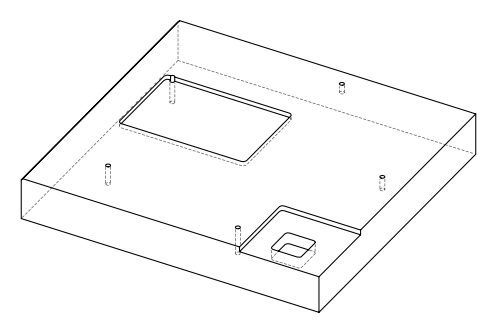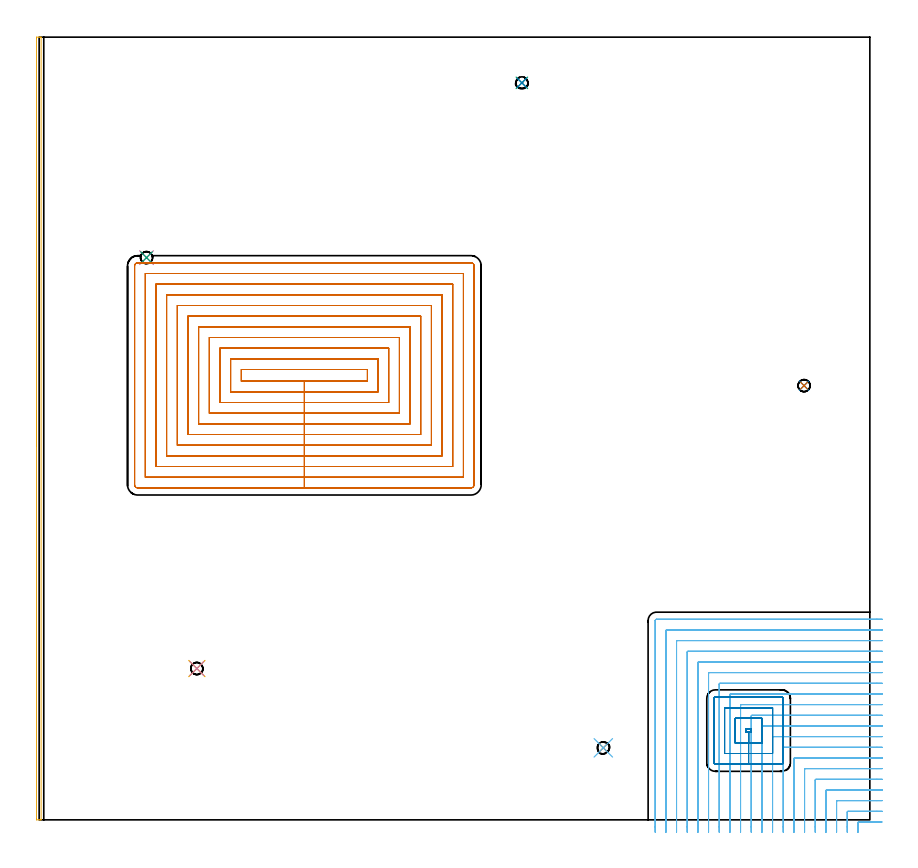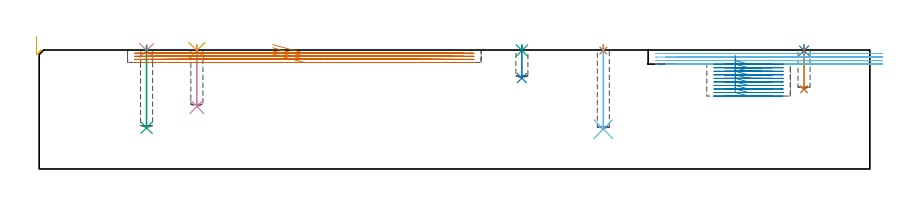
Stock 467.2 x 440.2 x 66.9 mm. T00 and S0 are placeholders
(PLAN: 14 operations, 3 tool changes, 71.2 min)
(1 SPOT_DRILL | STEP1POCKET | NXT0321_9005460120000 | 0.03 min | 0 mm3)
(2 SPOT_DRILL_1 | STEP1POCKET_1 | NXT0321_9005460120000 | 0.03 min | 0 mm3)
(3 SPOT_DRILL_2 | STEP1POCKET_2 | NXT0321_9005460120000 | 0.03 min | 0 mm3)
(4 SPOT_DRILL_3 | STEP1POCKET_3 | NXT0321_9005460120000 | 0.03 min | 0 mm3)
(5 SPOT_DRILL_4 | STEP1POCKET_4 | NXT0321_9005460120000 | 0.03 min | 0 mm3)
(6 DRILL_BLIND_HOLE_INTO_CENTER | STEP1POCKET | NXT0301_039 | 0.19 min | 1566 mm3)
(7 DRILL_BLIND_HOLE_INTO_CENTER_1 | STEP1POCKET_1 | NXT0301_039 | 0.1 min | 760 mm3)
(8 DRILL_BLIND_HOLE_INTO_CENTER_2 | STEP1POCKET_2 | NXT0301_039 | 0.07 min | 537 mm3)
(9 DRILL_BLIND_HOLE_INTO_CENTER_3 | STEP1POCKET_3 | NXT0301_039 | 0.18 min | 1535 mm3)
(10 DRILL_BLIND_HOLE_INTO_CENTER_4 | STEP1POCKET_4 | NXT0301_039 | 0.14 min | 1109 mm3)
(11 AREA_MILL | FG_CHAMFER_SURFACE | UGT0205_001 | 3.68 min | 1488 mm3)
(12 MILL_CORNER_NOTCH_RECTANGULAR | CORNER_NOTCH_RECTANGULAR | UGT0201_007 | Follow Part, ap 2, ae 75% | 23.28 min | 115029 mm3)
(13 MILL_RECTANGULAR_POCKET | POCKET_RECTANGULAR_STRAIGHT | UGT0201_007 | Follow Part, ap 2, ae 75% | 35.54 min | 187040 mm3)
(14 MILL_RECTANGULAR_POCKET_1 | POCKET_RECTANGULAR_STRAIGHT_1 | UGT0201_007 | Follow Part, ap 2, ae 75% | 7.92 min | 38403 mm3)
(TOOL NXT0321_9005460120000 | NC Spot Drill, 142deg, 12mm, Carbide, Uncoated | D12 PA142 FL30 Z2)
(TOOL NXT0301_039 | Carbide Drill 6.8mm [860.1-0680-034A1-MM 2214] | D6.8 PA140 FL53 Z2)
(TOOL UGT0205_001 | Chamfer Mill 20 x 3 x 45 deg. | D20 FL50 Z2)
(TOOL UGT0201_007 | End Mill 8 mm | D8 FL19 Z4)
(OP 1 SPOT_DRILL)
G17 G21 G94 G90
T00 M6
G54
G17 G0 G90 X317.3 Y40.5 S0 M3
G43 Z76.9 H0
G94 G81 G98 Z66.607 F250. R69.9
G80
M5
M2
(OP 2 SPOT_DRILL_1)
G17 G21 G94 G90
T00 M6
G54
G17 G0 G90 X430.2 Y244.2 S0 M3
G43 Z76.9 H0
G94 G81 G98 Z66.607 F250. R69.9
G80
M5
M2
(OP 3 SPOT_DRILL_2)
G17 G21 G94 G90
T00 M6
G54
G17 G0 G90 X271.5 Y414.5 S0 M3
G43 Z76.9 H0
G94 G81 G98 Z66.607 F250. R69.9
G80
M5
M2
(OP 4 SPOT_DRILL_3)
G17 G21 G94 G90
T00 M6
G54
G17 G0 G90 X60.4 Y316.2 S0 M3
G43 Z76.9 H0
G94 G81 G98 Z66.607 F250. R69.9
G80
M5
M2
(OP 5 SPOT_DRILL_4)
G17 G21 G94 G90
T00 M6
G54
G17 G0 G90 X88.7 Y85.1 S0 M3
G43 Z76.9 H0
G94 G81 G98 Z66.607 F250. R69.9
G80
M5
M2
(OP 6 DRILL_BLIND_HOLE_INTO_CENTER)
G17 G21 G94 G90
T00 M6
G54
G17 G0 G90 X317.3 Y40.5 S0 M3
G43 Z76.9 H1
G94 G81 G98 Z22.4 F250. R68.9
G80
M5
M2
(OP 7 DRILL_BLIND_HOLE_INTO_CENTER_1)
G17 G21 G94 G90
T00 M6
G54
G17 G0 G90 X430.2 Y244.2 S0 M3
G43 Z76.9 H1
G94 G81 G98 Z44.8 F250. R68.9
G80
M5
M2
(OP 8 DRILL_BLIND_HOLE_INTO_CENTER_2)
G17 G21 G94 G90
T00 M6
G54
G17 G0 G90 X271.5 Y414.5 S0 M3
G43 Z76.9 H1
G94 G81 G98 Z51.1 F250. R68.9
G80
M5
M2
(OP 9 DRILL_BLIND_HOLE_INTO_CENTER_3)
G17 G21 G94 G90
T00 M6
G54
G17 G0 G90 X60.4 Y316.2 S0 M3
G43 Z76.9 H1
G94 G81 G98 Z23.2 F250. R68.9
G80
M5
M2
(OP 10 DRILL_BLIND_HOLE_INTO_CENTER_4)
G17 G21 G94 G90
T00 M6
G54
G17 G0 G90 X88.7 Y85.1 S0 M3
G43 Z76.9 H1
G94 G81 G98 Z35.1 F250. R68.9
G80
M5
M2
(OP 11 AREA_MILL)
G17 G21 G94 G90
T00 M6
G54
G17 G0 G90 X-1.5 Y210.1 S1061 M3
G43 Z76.9 H0
Z74.3
G94 G1 Y210.138 Z73.428 F250.
Y210.252 Z72.564
Y210.441 Z71.712
Y210.703 Z70.88
Y211.037 Z70.074
Y211.44 Z69.3
Y211.908 Z68.564
Y212.44 Z67.872
Y213.029 Z67.229
Y213.672 Z66.64
Y214.364 Z66.108
Y215.1 Z65.64
Y215.874 Z65.237
Y216.68 Z64.903
Y217.512 Z64.641
Y218.363 Z64.452
Y219.228 Z64.338
Y220.1 Z64.3
Y439.573
X-1.499 Y439.807 Z64.301
X-1.491 Y440.197 Z64.305
X-1.433 Y440.2 Z64.364
X-0.2 Z65.595
X0.508 Z66.307
X0.761 Z66.561
X1.104 Y440.19 Z66.895
X1.1 Y440.033 Z66.9
Y440.025
Y0.18
X1.097 Y0.01 Z66.889
X0.761 Y0. Z66.561
X0.508 Z66.307
X-0.2 Z65.595
X-1.433 Z64.364
X-1.491 Y0.003 Z64.305
X-1.5 Y0.394 Z64.3
Y220.1
Y220.972 Z64.338
Y221.836 Z64.452
Y222.688 Z64.641
Y223.52 Z64.903
Y224.326 Z65.237
Y225.1 Z65.64
Y225.836 Z66.108
Y226.528 Z66.64
Y227.171 Z67.229
Y227.76 Z67.872
Y228.291 Z68.564
Y228.76 Z69.3
Y229.163 Z70.074
Y229.497 Z70.88
Y229.759 Z71.712
Y229.948 Z72.564
Y230.062 Z73.428
Y230.1 Z74.3
G0 Z76.9
M5
M2
(OP 12 MILL_CORNER_NOTCH_RECTANGULAR)
G17 G21 G94 G90
T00 M6
G54
G17 G0 G90 X474.016 Y-1.2 S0 M3
G43 Z76.9 H0
Z64.925
G94 G1 X471.016 F250.
X460.893 F500.
G3 X460.5 Y-1.593 R0.4
G1 Y-4.
Y-7. F250.
G0 Z76.9
X474.2 Y4.8
Z64.925
G1 X471.2
X454.893 F500.
G3 X454.5 Y4.407 R0.4
G1 Y-4.
Y-7. F250.
G0 Z76.9
X474.2 Y10.8
Z64.925
G1 X471.2
X448.893 F500.
G3 X448.5 Y10.407 R0.4
G1 Y-4.
Y-7. F250.
G0 Z76.9
X474.2 Y16.8
Z64.925
G1 X471.2
X442.894 F500.
G3 X442.5 Y16.406 R0.4
G1 Y-4.
Y-7. F250.
G0 Z76.9
X474.2 Y22.8
Z64.925
G1 X471.2
X436.894 F500.
G3 X436.5 Y22.406 R0.4
G1 Y-4.
Y-7. F250.
G0 Z76.9
X474.2 Y28.8
Z64.925
G1 X471.2
X430.894 F500.
G3 X430.5 Y28.406 R0.4
G1 Y-4.
Y-7. F250.
G0 Z76.9
X474.2 Y34.8
Z64.925
G1 X471.2
X424.894 F500.
G3 X424.5 Y34.406 R0.4
G1 Y-4.
Y-7. F250.
G0 Z76.9
X474.2 Y40.8
Z64.925
G1 X471.2
X418.895 F500.
G3 X418.5 Y40.405 R0.4
G1 Y-4.
Y-7. F250.
G0 Z76.9
X474.2 Y46.8
Z64.925
G1 X471.2
X412.895 F500.
G3 X412.5 Y46.405 R0.4
G1 Y-4.
Y-7. F250.
G0 Z76.9
X474.2 Y52.8
Z64.925
G1 X471.2
X406.895 F500.
G3 X406.5 Y52.405 R0.4
G1 Y-4.
Y-7. F250.
G0 Z76.9
X474.2 Y58.8
Z64.925
G1 X471.2
X400.895 F500.
G3 X400.5 Y58.405 R0.4
G1 Y-4.
Y-7. F250.
G0 Z76.9
X474.2 Y64.8
Z64.925
G1 X471.2
X394.895 F500.
G3 X394.5 Y64.405 R0.4
G1 Y-4.
Y-7. F250.
G0 Z76.9
X474.2 Y70.8
Z64.925
G1 X471.2
X388.896 F500.
G3 X388.5 Y70.404 R0.4
G1 Y-4.
Y-7. F250.
G0 Z76.9
X474.2 Y76.8
Z64.925
G1 X471.2
X382.896 F500.
G3 X382.5 Y76.404 R0.4
G1 Y-4.
Y-7. F250.
G0 Z76.9
X474.2 Y82.8
Z64.925
G1 X471.2
X376.896 F500.
G3 X376.5 Y82.404 R0.4
G1 Y-4.
Y-7. F250.
G0 Z76.9
X474.2 Y88.8
Z64.925
G1 X471.2
X370.896 F500.
G3 X370.5 Y88.404 R0.4
G1 Y-4.
Y-7. F250.
G0 Z76.9
X474.2 Y94.8
Z64.925
G1 X471.2
X364.896 F500.
G3 X364.5 Y94.404 R0.4
G1 Y-4.
Y-7. F250.
G0 Z76.9
X474.2 Y100.8
Z64.925
G1 X471.2
X358.897 F500.
G3 X358.5 Y100.403 R0.4
G1 Y-4.
Y-7. F250.
G0 Z76.9
X474.2 Y106.8
Z64.925
G1 X471.2
X352.897 F500.
G3 X352.5 Y106.403 R0.4
G1 Y-4.
Y-7. F250.
G0 Z76.9
X474.2 Y112.8
Z64.925
G1 X471.2
X347.2 F500.
G3 X346.5 Y112.1 R0.7
G1 Y-4.
Y-7. F250.
G0 Z76.9
X474.016 Y-1.2
Z62.95
G1 X471.016
X460.893 F500.
G3 X460.5 Y-1.593 R0.4
G1 Y-4.
Y-7. F250.
G0 Z76.9
X474.2 Y4.8
Z62.95
G1 X471.2
X454.893 F500.
G3 X454.5 Y4.407 R0.4
G1 Y-4.
Y-7. F250.
G0 Z76.9
X474.2 Y10.8
Z62.95
G1 X471.2
X448.893 F500.
G3 X448.5 Y10.407 R0.4
G1 Y-4.
Y-7. F250.
G0 Z76.9
X474.2 Y16.8
Z62.95
G1 X471.2
X442.894 F500.
G3 X442.5 Y16.406 R0.4
G1 Y-4.
Y-7. F250.
G0 Z76.9
X474.2 Y22.8
Z62.95
G1 X471.2
X436.894 F500.
G3 X436.5 Y22.406 R0.4
G1 Y-4.
Y-7. F250.
G0 Z76.9
X474.2 Y28.8
Z62.95
G1 X471.2
X430.894 F500.
G3 X430.5 Y28.406 R0.4
G1 Y-4.
Y-7. F250.
G0 Z76.9
X474.2 Y34.8
Z62.95
G1 X471.2
X424.894 F500.
G3 X424.5 Y34.406 R0.4
G1 Y-4.
Y-7. F250.
G0 Z76.9
X474.2 Y40.8
Z62.95
G1 X471.2
X418.895 F500.
G3 X418.5 Y40.405 R0.4
G1 Y-4.
Y-7. F250.
G0 Z76.9
X474.2 Y46.8
Z62.95
G1 X471.2
X412.895 F500.
G3 X412.5 Y46.405 R0.4
G1 Y-4.
Y-7. F250.
G0 Z76.9
X474.2 Y52.8
Z62.95
G1 X471.2
X406.895 F500.
G3 X406.5 Y52.405 R0.4
G1 Y-4.
Y-7. F250.
G0 Z76.9
X474.2 Y58.8
Z62.95
G1 X471.2
X400.895 F500.
G3 X400.5 Y58.405 R0.4
G1 Y-4.
Y-7. F250.
G0 Z76.9
X474.2 Y64.8
Z62.95
G1 X471.2
X394.895 F500.
G3 X394.5 Y64.405 R0.4
G1 Y-4.
Y-7. F250.
G0 Z76.9
X474.2 Y70.8
Z62.95
G1 X471.2
X388.896 F500.
G3 X388.5 Y70.404 R0.4
G1 Y-4.
Y-7. F250.
G0 Z76.9
X474.2 Y76.8
Z62.95
G1 X471.2
X382.896 F500.
G3 X382.5 Y76.404 R0.4
G1 Y-4.
Y-7. F250.
G0 Z76.9
X474.2 Y82.8
Z62.95
G1 X471.2
X376.896 F500.
G3 X376.5 Y82.404 R0.4
G1 Y-4.
Y-7. F250.
G0 Z76.9
X474.2 Y88.8
Z62.95
G1 X471.2
X370.896 F500.
G3 X370.5 Y88.404 R0.4
G1 Y-4.
Y-7. F250.
G0 Z76.9
X474.2 Y94.8
Z62.95
G1 X471.2
X364.896 F500.
G3 X364.5 Y94.404 R0.4
G1 Y-4.
Y-7. F250.
G0 Z76.9
X474.2 Y100.8
Z62.95
G1 X471.2
X358.897 F500.
G3 X358.5 Y100.403 R0.4
G1 Y-4.
Y-7. F250.
G0 Z76.9
X474.2 Y106.8
Z62.95
G1 X471.2
X352.897 F500.
G3 X352.5 Y106.403 R0.4
G1 Y-4.
Y-7. F250.
G0 Z76.9
X474.2 Y112.8
Z62.95
G1 X471.2
X347.2 F500.
G3 X346.5 Y112.1 R0.7
G1 Y-4.
Y-7. F250.
G0 Z76.9
X474.016 Y-1.2
Z60.975
G1 X471.016
X460.893 F500.
G3 X460.5 Y-1.593 R0.4
G1 Y-4.
Y-7. F250.
G0 Z76.9
X474.2 Y4.8
Z60.975
G1 X471.2
X454.893 F500.
G3 X454.5 Y4.407 R0.4
G1 Y-4.
Y-7. F250.
G0 Z76.9
X474.2 Y10.8
Z60.975
G1 X471.2
X448.893 F500.
G3 X448.5 Y10.407 R0.4
G1 Y-4.
Y-7. F250.
G0 Z76.9
X474.2 Y16.8
Z60.975
G1 X471.2
X442.894 F500.
G3 X442.5 Y16.406 R0.4
G1 Y-4.
Y-7. F250.
G0 Z76.9
X474.2 Y22.8
Z60.975
G1 X471.2
X436.894 F500.
G3 X436.5 Y22.406 R0.4
G1 Y-4.
Y-7. F250.
G0 Z76.9
X474.2 Y28.8
Z60.975
G1 X471.2
X430.894 F500.
G3 X430.5 Y28.406 R0.4
G1 Y-4.
Y-7. F250.
G0 Z76.9
X474.2 Y34.8
Z60.975
G1 X471.2
X424.894 F500.
G3 X424.5 Y34.406 R0.4
G1 Y-4.
Y-7. F250.
G0 Z76.9
X474.2 Y40.8
Z60.975
G1 X471.2
X418.895 F500.
G3 X418.5 Y40.405 R0.4
G1 Y-4.
Y-7. F250.
G0 Z76.9
X474.2 Y46.8
Z60.975
G1 X471.2
X412.895 F500.
G3 X412.5 Y46.405 R0.4
G1 Y-4.
Y-7. F250.
G0 Z76.9
X474.2 Y52.8
Z60.975
G1 X471.2
X406.895 F500.
G3 X406.5 Y52.405 R0.4
G1 Y-4.
Y-7. F250.
G0 Z76.9
X474.2 Y58.8
Z60.975
G1 X471.2
X400.895 F500.
G3 X400.5 Y58.405 R0.4
G1 Y-4.
Y-7. F250.
G0 Z76.9
X474.2 Y64.8
Z60.975
G1 X471.2
X394.895 F500.
G3 X394.5 Y64.405 R0.4
G1 Y-4.
Y-7. F250.
G0 Z76.9
X474.2 Y70.8
Z60.975
G1 X471.2
X388.896 F500.
G3 X388.5 Y70.404 R0.4
G1 Y-4.
Y-7. F250.
G0 Z76.9
X474.2 Y76.8
Z60.975
G1 X471.2
X382.896 F500.
G3 X382.5 Y76.404 R0.4
G1 Y-4.
Y-7. F250.
G0 Z76.9
X474.2 Y82.8
Z60.975
G1 X471.2
X376.896 F500.
G3 X376.5 Y82.404 R0.4
G1 Y-4.
Y-7. F250.
G0 Z76.9
X474.2 Y88.8
Z60.975
G1 X471.2
X370.896 F500.
G3 X370.5 Y88.404 R0.4
G1 Y-4.
Y-7. F250.
G0 Z76.9
X474.2 Y94.8
Z60.975
G1 X471.2
X364.896 F500.
G3 X364.5 Y94.404 R0.4
G1 Y-4.
Y-7. F250.
G0 Z76.9
X474.2 Y100.8
Z60.975
G1 X471.2
X358.897 F500.
G3 X358.5 Y100.403 R0.4
G1 Y-4.
Y-7. F250.
G0 Z76.9
X474.2 Y106.8
Z60.975
G1 X471.2
X352.897 F500.
G3 X352.5 Y106.403 R0.4
G1 Y-4.
Y-7. F250.
G0 Z76.9
X474.2 Y112.8
Z60.975
G1 X471.2
X347.2 F500.
G3 X346.5 Y112.1 R0.7
G1 Y-4.
Y-7. F250.
G0 Z76.9
X474.016 Y-1.2
Z59.
G1 X471.016
X460.893 F500.
G3 X460.5 Y-1.593 R0.4
G1 Y-4.
Y-7. F250.
G0 Z76.9
X474.2 Y4.8
Z59.
G1 X471.2
X454.893 F500.
G3 X454.5 Y4.407 R0.4
G1 Y-4.
Y-7. F250.
G0 Z76.9
X474.2 Y10.8
Z59.
G1 X471.2
X448.893 F500.
G3 X448.5 Y10.407 R0.4
G1 Y-4.
Y-7. F250.
G0 Z76.9
X474.2 Y16.8
Z59.
G1 X471.2
X442.894 F500.
G3 X442.5 Y16.406 R0.4
G1 Y-4.
Y-7. F250.
G0 Z76.9
X474.2 Y22.8
Z59.
G1 X471.2
X436.894 F500.
G3 X436.5 Y22.406 R0.4
G1 Y-4.
Y-7. F250.
G0 Z76.9
X474.2 Y28.8
Z59.
G1 X471.2
X430.894 F500.
G3 X430.5 Y28.406 R0.4
G1 Y-4.
Y-7. F250.
G0 Z76.9
X474.2 Y34.8
Z59.
G1 X471.2
X424.894 F500.
G3 X424.5 Y34.406 R0.4
G1 Y-4.
Y-7. F250.
G0 Z76.9
X474.2 Y40.8
Z59.
G1 X471.2
X418.895 F500.
G3 X418.5 Y40.405 R0.4
G1 Y-4.
Y-7. F250.
G0 Z76.9
X474.2 Y46.8
Z59.
G1 X471.2
X412.895 F500.
G3 X412.5 Y46.405 R0.4
G1 Y-4.
Y-7. F250.
G0 Z76.9
X474.2 Y52.8
Z59.
G1 X471.2
X406.895 F500.
G3 X406.5 Y52.405 R0.4
G1 Y-4.
Y-7. F250.
G0 Z76.9
X474.2 Y58.8
Z59.
G1 X471.2
X400.895 F500.
G3 X400.5 Y58.405 R0.4
G1 Y-4.
Y-7. F250.
G0 Z76.9
X474.2 Y64.8
Z59.
G1 X471.2
X394.895 F500.
G3 X394.5 Y64.405 R0.4
G1 Y-4.
Y-7. F250.
G0 Z76.9
X474.2 Y70.8
Z59.
G1 X471.2
X388.896 F500.
G3 X388.5 Y70.404 R0.4
G1 Y-4.
Y-7. F250.
G0 Z76.9
X474.2 Y76.8
Z59.
G1 X471.2
X382.896 F500.
G3 X382.5 Y76.404 R0.4
G1 Y-4.
Y-7. F250.
G0 Z76.9
X474.2 Y82.8
Z59.
G1 X471.2
X376.896 F500.
G3 X376.5 Y82.404 R0.4
G1 Y-4.
Y-7. F250.
G0 Z76.9
X474.2 Y88.8
Z59.
G1 X471.2
X370.896 F500.
G3 X370.5 Y88.404 R0.4
G1 Y-4.
Y-7. F250.
G0 Z76.9
X474.2 Y94.8
Z59.
G1 X471.2
X364.896 F500.
G3 X364.5 Y94.404 R0.4
G1 Y-4.
Y-7. F250.
G0 Z76.9
X474.2 Y100.8
Z59.
G1 X471.2
X358.897 F500.
G3 X358.5 Y100.403 R0.4
G1 Y-4.
Y-7. F250.
G0 Z76.9
X474.2 Y106.8
Z59.
G1 X471.2
X352.897 F500.
G3 X352.5 Y106.403 R0.4
G1 Y-4.
Y-7. F250.
G0 Z76.9
X474.2 Y112.8
Z59.
G1 X471.2
X347.2 F500.
G3 X346.5 Y112.1 R0.7
G1 Y-4.
Y-7. F250.
G0 Z76.9
M5
M2
(OP 13 MILL_RECTANGULAR_POCKET)
G17 G21 G94 G90
T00 M6
G54
G17 G0 G90 X131.423 Y246.7 S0 M3
G43 Z76.9 H0
Z69.9
G94 G1 X149.15 Z65.15 F250.
X184.6 F500.
Y253.3
X113.7
Y246.7
X149.15
Y240.7
X190.6
Y259.3
X107.7
Y240.7
X149.15
Y234.7
X196.6
Y265.3
X101.7
Y234.7
X149.15
Y228.7
X202.6
Y271.3
X95.7
Y228.7
X149.15
Y222.7
X208.6
Y277.3
X89.7
Y222.7
X149.15
Y216.7
X214.6
Y283.3
X83.7
Y216.7
X149.15
Y210.7
X220.6
Y289.3
X77.7
Y210.7
X149.15
Y204.7
X226.6
Y295.3
X71.7
Y204.7
X149.15
Y198.7
X232.6
Y301.3
X65.7
Y198.7
X149.15
Y192.7
X238.6
Y307.3
X59.7
Y192.7
X149.15
Y186.7
X242.9
G3 X244.6 Y188.4 R1.7
G1 Y311.6
G3 X242.9 Y313.3 R1.7
G1 X55.4
G3 X53.7 Y311.6 R1.7
G1 Y188.4
G3 X55.4 Y186.7 R1.7
G1 X149.15
X150.15
G0 X131.423 Y246.7 Z68.15
G1 X149.15 Z63.4 F250.
X184.6 F500.
Y253.3
X113.7
Y246.7
X149.15
Y240.7
X190.6
Y259.3
X107.7
Y240.7
X149.15
Y234.7
X196.6
Y265.3
X101.7
Y234.7
X149.15
Y228.7
X202.6
Y271.3
X95.7
Y228.7
X149.15
Y222.7
X208.6
Y277.3
X89.7
Y222.7
X149.15
Y216.7
X214.6
Y283.3
X83.7
Y216.7
X149.15
Y210.7
X220.6
Y289.3
X77.7
Y210.7
X149.15
Y204.7
X226.6
Y295.3
X71.7
Y204.7
X149.15
Y198.7
X232.6
Y301.3
X65.7
Y198.7
X149.15
Y192.7
X238.6
Y307.3
X59.7
Y192.7
X149.15
Y186.7
X242.9
G3 X244.6 Y188.4 R1.7
G1 Y311.6
G3 X242.9 Y313.3 R1.7
G1 X55.4
G3 X53.7 Y311.6 R1.7
G1 Y188.4
G3 X55.4 Y186.7 R1.7
G1 X149.15
X150.15
G0 X131.423 Y246.7 Z66.4
G1 X149.15 Z61.65 F250.
X184.6 F500.
Y253.3
X113.7
Y246.7
X149.15
Y240.7
X190.6
Y259.3
X107.7
Y240.7
X149.15
Y234.7
X196.6
Y265.3
X101.7
Y234.7
X149.15
Y228.7
X202.6
Y271.3
X95.7
Y228.7
X149.15
Y222.7
X208.6
Y277.3
X89.7
Y222.7
X149.15
Y216.7
X214.6
Y283.3
X83.7
Y216.7
X149.15
Y210.7
X220.6
Y289.3
X77.7
Y210.7
X149.15
Y204.7
X226.6
Y295.3
X71.7
Y204.7
X149.15
Y198.7
X232.6
Y301.3
X65.7
Y198.7
X149.15
Y192.7
X238.6
Y307.3
X59.7
Y192.7
X149.15
Y186.7
X242.9
G3 X244.6 Y188.4 R1.7
G1 Y311.6
G3 X242.9 Y313.3 R1.7
G1 X55.4
G3 X53.7 Y311.6 R1.7
G1 Y188.4
G3 X55.4 Y186.7 R1.7
G1 X149.15
X150.15
G0 X131.423 Y246.7 Z64.65
G1 X149.15 Z59.9 F250.
X184.6 F500.
Y253.3
X113.7
Y246.7
X149.15
Y240.7
X190.6
Y259.3
X107.7
Y240.7
X149.15
Y234.7
X196.6
Y265.3
X101.7
Y234.7
X149.15
Y228.7
X202.6
Y271.3
X95.7
Y228.7
X149.15
Y222.7
X208.6
Y277.3
X89.7
Y222.7
X149.15
Y216.7
X214.6
Y283.3
X83.7
Y216.7
X149.15
Y210.7
X220.6
Y289.3
X77.7
Y210.7
X149.15
Y204.7
X226.6
Y295.3
X71.7
Y204.7
X149.15
Y198.7
X232.6
Y301.3
X65.7
Y198.7
X149.15
Y192.7
X238.6
Y307.3
X59.7
Y192.7
X149.15
Y186.7
X242.9
G3 X244.6 Y188.4 R1.7
G1 Y311.6
G3 X242.9 Y313.3 R1.7
G1 X55.4
G3 X53.7 Y311.6 R1.7
G1 Y188.4
G3 X55.4 Y186.7 R1.7
G1 X149.15
X150.15
G0 Z76.9
M5
M2
(OP 14 MILL_RECTANGULAR_POCKET_1)
G17 G21 G94 G90
T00 M6
G54
G17 G0 G90 X391.5 Y54.432 S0 M3
G43 Z76.9 H0
Z63.923
G94 G1 Y43.3 Z60.94 F250.
X399. Z58.931
Y49.3
X400.5 F500.
Y51.1
X397.5
Y49.3
X399.
Y43.3
X406.5
Y57.1
X391.5
Y43.3
X399.
Y37.3
X412.5
Y63.1
X385.5
Y37.3
X399.
Y31.3
X417.7
G3 X418.5 Y32.1 R0.8
G1 Y68.3
G3 X417.7 Y69.1 R0.8
G1 X380.3
G3 X379.5 Y68.3 R0.8
G1 Y32.1
G3 X380.3 Y31.3 R0.8
G1 X399.
X400.
G0 X391.5 Y54.432 Z61.931
G1 Y43.3 Z58.948 F250.
X399. Z56.938
Y49.3
X400.5 F500.
Y51.1
X397.5
Y49.3
X399.
Y43.3
X406.5
Y57.1
X391.5
Y43.3
X399.
Y37.3
X412.5
Y63.1
X385.5
Y37.3
X399.
Y31.3
X417.7
G3 X418.5 Y32.1 R0.8
G1 Y68.3
G3 X417.7 Y69.1 R0.8
G1 X380.3
G3 X379.5 Y68.3 R0.8
G1 Y32.1
G3 X380.3 Y31.3 R0.8
G1 X399.
X400.
G0 X391.5 Y54.432 Z59.938
G1 Y43.3 Z56.956 F250.
X399. Z54.946
Y49.3
X400.5 F500.
Y51.1
X397.5
Y49.3
X399.
Y43.3
X406.5
Y57.1
X391.5
Y43.3
X399.
Y37.3
X412.5
Y63.1
X385.5
Y37.3
X399.
Y31.3
X417.7
G3 X418.5 Y32.1 R0.8
G1 Y68.3
G3 X417.7 Y69.1 R0.8
G1 X380.3
G3 X379.5 Y68.3 R0.8
G1 Y32.1
G3 X380.3 Y31.3 R0.8
G1 X399.
X400.
G0 X391.5 Y54.432 Z57.946
G1 Y43.3 Z54.963 F250.
X399. Z52.954
Y49.3
X400.5 F500.
Y51.1
X397.5
Y49.3
X399.
Y43.3
X406.5
Y57.1
X391.5
Y43.3
X399.
Y37.3
X412.5
Y63.1
X385.5
Y37.3
X399.
Y31.3
X417.7
G3 X418.5 Y32.1 R0.8
G1 Y68.3
G3 X417.7 Y69.1 R0.8
G1 X380.3
G3 X379.5 Y68.3 R0.8
G1 Y32.1
G3 X380.3 Y31.3 R0.8
G1 X399.
X400.
G0 X391.5 Y54.432 Z55.954
G1 Y43.3 Z52.971 F250.
X399. Z50.962
Y49.3
X400.5 F500.
Y51.1
X397.5
Y49.3
X399.
Y43.3
X406.5
Y57.1
X391.5
Y43.3
X399.
Y37.3
X412.5
Y63.1
X385.5
Y37.3
X399.
Y31.3
X417.7
G3 X418.5 Y32.1 R0.8
G1 Y68.3
G3 X417.7 Y69.1 R0.8
G1 X380.3
G3 X379.5 Y68.3 R0.8
G1 Y32.1
G3 X380.3 Y31.3 R0.8
G1 X399.
X400.
G0 X391.5 Y54.432 Z53.962
G1 Y43.3 Z50.979 F250.
X399. Z48.969
Y49.3
X400.5 F500.
Y51.1
X397.5
Y49.3
X399.
Y43.3
X406.5
Y57.1
X391.5
Y43.3
X399.
Y37.3
X412.5
Y63.1
X385.5
Y37.3
X399.
Y31.3
X417.7
G3 X418.5 Y32.1 R0.8
G1 Y68.3
G3 X417.7 Y69.1 R0.8
G1 X380.3
G3 X379.5 Y68.3 R0.8
G1 Y32.1
G3 X380.3 Y31.3 R0.8
G1 X399.
X400.
G0 X391.5 Y54.432 Z51.969
G1 Y43.3 Z48.987 F250.
X399. Z46.977
Y49.3
X400.5 F500.
Y51.1
X397.5
Y49.3
X399.
Y43.3
X406.5
Y57.1
X391.5
Y43.3
X399.
Y37.3
X412.5
Y63.1
X385.5
Y37.3
X399.
Y31.3
X417.7
G3 X418.5 Y32.1 R0.8
G1 Y68.3
G3 X417.7 Y69.1 R0.8
G1 X380.3
G3 X379.5 Y68.3 R0.8
G1 Y32.1
G3 X380.3 Y31.3 R0.8
G1 X399.
X400.
G0 X391.5 Y54.432 Z49.977
G1 Y43.3 Z46.994 F250.
X399. Z44.985
Y49.3
X400.5 F500.
Y51.1
X397.5
Y49.3
X399.
Y43.3
X406.5
Y57.1
X391.5
Y43.3
X399.
Y37.3
X412.5
Y63.1
X385.5
Y37.3
X399.
Y31.3
X417.7
G3 X418.5 Y32.1 R0.8
G1 Y68.3
G3 X417.7 Y69.1 R0.8
G1 X380.3
G3 X379.5 Y68.3 R0.8
G1 Y32.1
G3 X380.3 Y31.3 R0.8
G1 X399.
X400.
G0 X391.5 Y54.432 Z47.985
G1 Y43.3 Z45.002 F250.
X399. Z42.992
Y49.3
X400.5 F500.
Y51.1
X397.5
Y49.3
X399.
Y43.3
X406.5
Y57.1
X391.5
Y43.3
X399.
Y37.3
X412.5
Y63.1
X385.5
Y37.3
X399.
Y31.3
X417.7
G3 X418.5 Y32.1 R0.8
G1 Y68.3
G3 X417.7 Y69.1 R0.8
G1 X380.3
G3 X379.5 Y68.3 R0.8
G1 Y32.1
G3 X380.3 Y31.3 R0.8
G1 X399.
X400.
G0 X391.5 Y54.432 Z45.992
G1 Y43.3 Z43.01 F250.
X399. Z41.
Y49.3
X400.5 F500.
Y51.1
X397.5
Y49.3
X399.
Y43.3
X406.5
Y57.1
X391.5
Y43.3
X399.
Y37.3
X412.5
Y63.1
X385.5
Y37.3
X399.
Y31.3
X417.7
G3 X418.5 Y32.1 R0.8
G1 Y68.3
G3 X417.7 Y69.1 R0.8
G1 X380.3
G3 X379.5 Y68.3 R0.8
G1 Y32.1
G3 X380.3 Y31.3 R0.8
G1 X399.
X400.
G0 Z76.9
M5
M2
